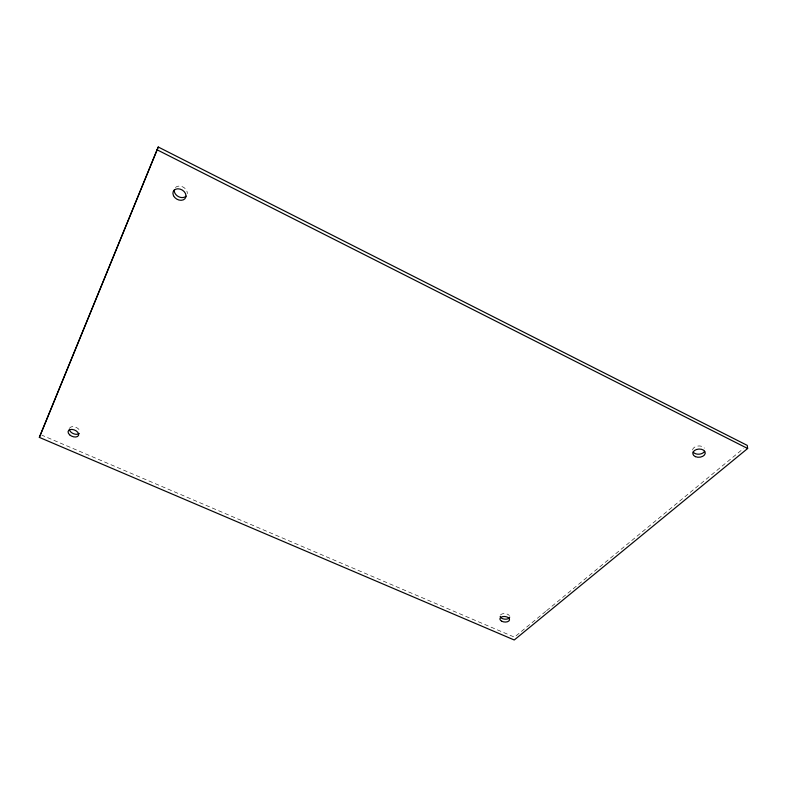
<?xml version="1.0" encoding="UTF-8"?>
<svg xmlns="http://www.w3.org/2000/svg" width="787" height="787" viewBox="0 0 787 787"><rect width="100%" height="100%" fill="white"/><g stroke="black" fill="none" stroke-linecap="round" stroke-linejoin="round"><path stroke-width="0.59" stroke-dasharray="3.94 2.95" d="M545.666 611.42L514.432 637.145L41.839 435.172M546.611 610.643L743.469 448.511M692.59 449.957A6.217 4.112 -3.8 0 1 697.705 446.062A6.217 4.112 -3.8 0 1 704.414 448.147M500.493 615.031A4.82 2.774 6.1 0 1 504.929 613.614A4.82 2.774 6.1 0 1 509.376 615.65M69.541 428.295A5.578 3.404 23 0 1 75.375 427.115A5.578 3.404 23 0 1 79.979 431.837M175.422 187.552A6.906 5.312 30.2 0 1 183.046 187.04A6.906 5.312 30.2 0 1 187.267 193.681"/><path stroke-width="1.18" d="M39.35 437.385L158.256 147.012L747.257 445.393L747.65 448.501L514.245 639.988L39.35 437.385L158.256 147.012M156.839 149.668L747.65 448.501M704.591 451.295A6.217 4.112 -3.8 0 1 699.023 454.188A6.217 4.112 -3.8 0 1 693.15 452.033M509.701 617.106A4.82 2.774 6.1 0 1 504.949 619.182A4.82 2.774 6.1 0 1 500.178 616.437M186.076 196.16A6.906 5.312 30.2 0 1 178.482 196.642A6.906 5.312 30.2 0 1 174.252 190.041M79.251 433.44A5.578 3.404 23 0 1 73.289 433.607A5.578 3.404 23 0 1 69.364 429.171M695.423 456.647A6.237 4.112 -3.8 0 0 705.231 453.312A6.237 4.112 -3.8 0 0 696.436 449.515A6.237 4.112 -3.8 0 0 695.423 456.647M501.791 621.258A4.83 2.764 6.1 0 0 509.494 619.969A4.83 2.764 6.1 0 0 502.883 616.565A4.83 2.764 6.1 0 0 501.791 621.258M173.494 195.678A6.926 5.312 30.1 0 0 184.788 198.875A6.926 5.312 30.1 0 0 180.095 189.096A6.926 5.312 30.1 0 0 173.494 195.678M69.6 434.788A5.598 3.404 22.9 0 0 78.513 435.437A5.598 3.404 22.9 0 0 72.03 429.417A5.598 3.404 22.9 0 0 69.6 434.788"/></g></svg>
